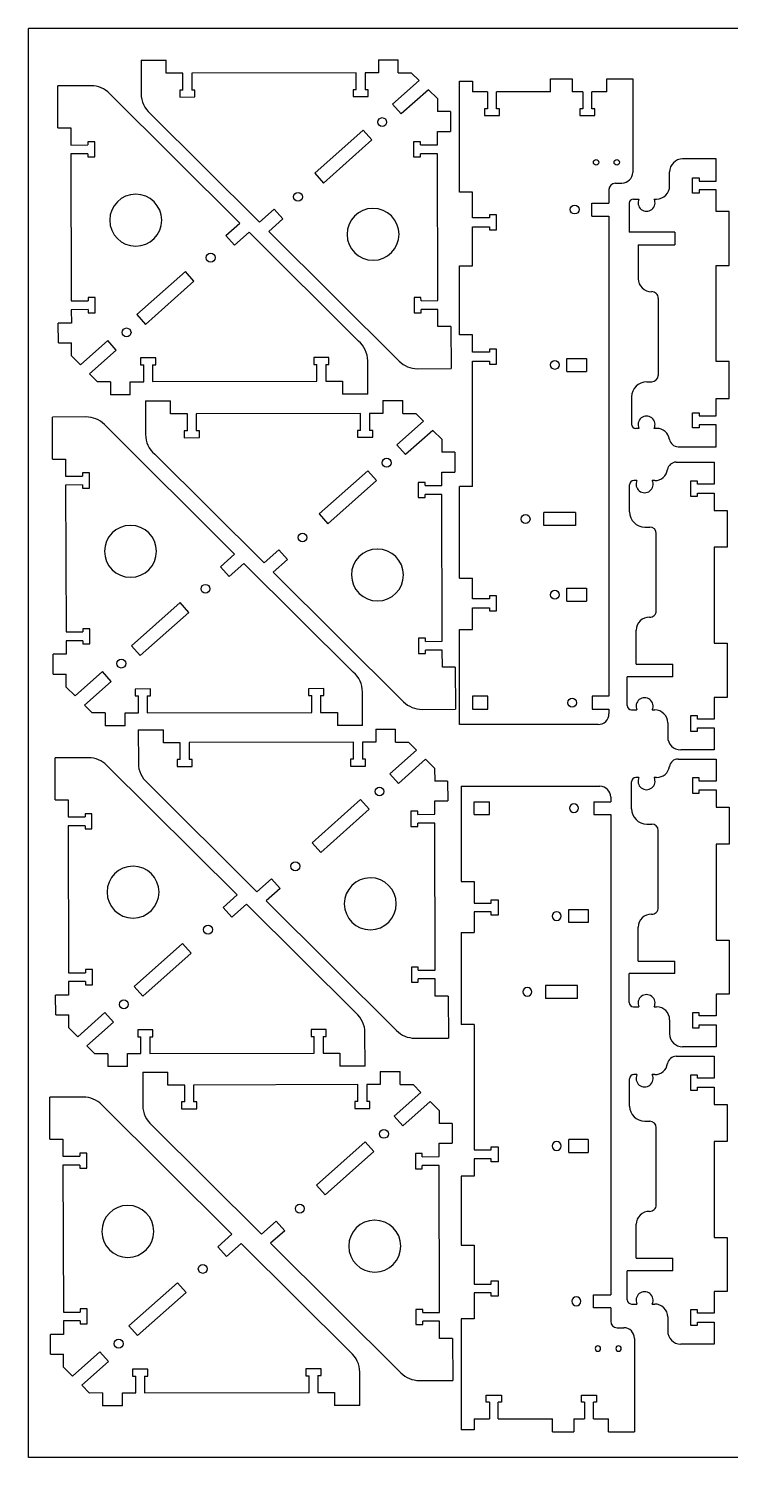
# Model space of a CAD drawing. Header units: millimetres. Extents: x -2614 to 1371, y 670 to 4202.
# Drawn here: x 152 to 476, y 670 to 1331 of the extents above; entities that cross this region are included whole.
import ezdxf

# ---------------------------------------------------------------- set-up
doc = ezdxf.new("R2010")
doc.units = ezdxf.units.MM
doc.linetypes.add('HIDDEN', pattern=[9.525, 6.35, -3.175])
doc.layers.get('0').update_dxf_attribs({"lineweight": 70})
doc.layers.add('Hidden', color=7, linetype='HIDDEN', lineweight=70)

msp = doc.modelspace()

# ---------------------------------------------------------------- linework, layer by layer
at = {"color": 7, "lineweight": -3}
for p, q in [((1371.33, 1330.8), (152.13, 1330.8)), ((152.13, 670.4), (152.13, 1330.8)), ((204.03, 1316.14), (204.06, 1300.68)), ((204.03, 1316.14), (215.65, 1316.14)), ((215.66, 1310.15), (215.65, 1316.14)), ((313.67, 1316.36), (322.82, 1316.36)), ((313.67, 1316.36), (313.68, 1310.35)), ((322.83, 1310.37), (322.82, 1316.36)), ((223.39, 1310.16), (215.66, 1310.15)), ((223.39, 1302.36), (223.39, 1310.16)), ((303.39, 1310.33), (227.49, 1310.17)), ((227.49, 1310.17), (227.49, 1302.37)), ((303.39, 1302.52), (303.39, 1310.33)), ((313.68, 1310.35), (307.49, 1310.34)), ((307.49, 1310.34), (307.49, 1302.54)), ((322.83, 1310.37), (328.83, 1310.38)), ((332.45, 1306.77), (328.83, 1310.38)), ((181.03, 1304.34), (165.57, 1304.3)), ((165.65, 1284.89), (165.57, 1304.3)), ((223.39, 1302.36), (221.94, 1302.36)), ((221.94, 1302.36), (221.94, 1299.16)), ((228.94, 1302.38), (227.49, 1302.37)), ((228.94, 1299.18), (228.94, 1302.38)), ((303.39, 1302.52), (301.94, 1302.53)), ((301.94, 1302.53), (301.94, 1299.33)), ((308.94, 1302.54), (307.49, 1302.54)), ((308.94, 1299.34), (308.94, 1302.54)), ((332.45, 1306.77), (320.12, 1295.81)), ((336.71, 1302.53), (324.11, 1291.32)), ((340.86, 1298.41), (336.71, 1302.53)), ((351.11, 1255.25), (351.11, 1306.55)), ((351.11, 1306.55), (357.1, 1306.55)), ((357.1, 1306.55), (357.1, 1301.55)), ((364.06, 1301.55), (357.1, 1301.55)), ((364.06, 1301.55), (364.06, 1293.75)), ((368.16, 1293.75), (368.16, 1301.55)), ((393.16, 1301.55), (368.16, 1301.55)), ((393.16, 1307.55), (403.03, 1307.55)), ((393.16, 1301.55), (393.16, 1307.55)), ((403.03, 1307.55), (403.03, 1301.55)), ((408.03, 1301.55), (403.03, 1301.55)), ((408.03, 1301.55), (408.03, 1293.75)), ((412.13, 1293.75), (412.13, 1301.55)), ((419.09, 1301.55), (412.13, 1301.55)), ((419.09, 1307.55), (431.08, 1307.55)), ((419.09, 1301.55), (419.09, 1307.55)), ((431.08, 1307.55), (431.08, 1264.35)), ((189.53, 1300.84), (249.69, 1240.93)), ((221.94, 1299.16), (228.94, 1299.18)), ((301.94, 1299.33), (308.94, 1299.34)), ((320.12, 1295.81), (324.11, 1291.32)), ((340.86, 1298.41), (340.87, 1292.41)), ((258.81, 1241.25), (208.29, 1291.56)), ((346.86, 1292.43), (340.87, 1292.41)), ((346.86, 1292.43), (346.9, 1283.27)), ((364.06, 1293.75), (362.61, 1293.75)), ((362.61, 1293.75), (362.61, 1290.55)), ((362.61, 1290.55), (369.61, 1290.55)), ((369.61, 1293.75), (368.16, 1293.75)), ((369.61, 1290.55), (369.61, 1293.75)), ((406.58, 1293.75), (406.58, 1290.55)), ((408.03, 1293.75), (406.58, 1293.75)), ((406.58, 1290.55), (413.58, 1290.55)), ((413.58, 1293.75), (412.13, 1293.75)), ((413.58, 1290.55), (413.58, 1293.75)), ((165.65, 1284.89), (171.63, 1284.9)), ((171.63, 1284.9), (171.65, 1276.97)), ((306.68, 1283.84), (284.26, 1263.9)), ((310.66, 1279.36), (306.68, 1283.84)), ((340.89, 1283.26), (346.9, 1283.27)), ((340.91, 1277.07), (340.89, 1283.26)), ((171.65, 1276.97), (179.44, 1277)), ((182.64, 1278.47), (179.44, 1278.46)), ((179.44, 1278.46), (179.44, 1277)), ((182.65, 1271.47), (182.64, 1278.47)), ((310.66, 1279.36), (288.25, 1259.42)), ((333.11, 1278.47), (329.91, 1278.47)), ((329.91, 1278.47), (329.92, 1271.47)), ((333.11, 1277.03), (333.11, 1278.47)), ((333.11, 1277.03), (340.91, 1277.07)), ((179.45, 1272.91), (171.66, 1272.87)), ((171.66, 1272.87), (171.84, 1204.97)), ((179.45, 1272.91), (179.45, 1271.46)), ((179.45, 1271.46), (182.65, 1271.47)), ((329.92, 1271.47), (333.12, 1271.48)), ((340.92, 1272.97), (333.12, 1272.94)), ((333.12, 1271.48), (333.12, 1272.94)), ((341.09, 1205.07), (340.92, 1272.97)), ((469.61, 1270.53), (454.11, 1270.53)), ((469.61, 1260.35), (469.61, 1270.53)), ((284.26, 1263.9), (288.25, 1259.42)), ((448.11, 1258.03), (448.11, 1264.53)), ((458.61, 1261.8), (461.81, 1261.8)), ((458.61, 1254.8), (458.61, 1261.8)), ((461.81, 1261.8), (461.81, 1260.35)), ((357.11, 1255.25), (351.11, 1255.25)), ((357.11, 1243.3), (357.11, 1255.25)), ((420.08, 1256.35), (420.08, 1250.15)), ((423.08, 1259.35), (426.08, 1259.35)), ((461.81, 1254.8), (458.61, 1254.8)), ((461.81, 1260.35), (469.61, 1260.35)), ((461.81, 1256.25), (461.81, 1254.8)), ((469.61, 1256.25), (461.81, 1256.25)), ((469.61, 1246.25), (469.61, 1256.25)), ((412.2, 1244.15), (412.2, 1250.15)), ((412.2, 1250.15), (420.08, 1250.15)), ((429.46, 1250.03), (429.46, 1236.7)), ((431.46, 1252.03), (433.92, 1252.03)), ((440.96, 1252.03), (442.11, 1252.03)), ((265.58, 1247.28), (258.81, 1241.25)), ((269.57, 1242.8), (263.06, 1237.01)), ((269.57, 1242.8), (265.58, 1247.28)), ((364.91, 1243.3), (357.11, 1243.3)), ((364.91, 1244.75), (364.91, 1243.3)), ((368.11, 1244.75), (364.91, 1244.75)), ((368.11, 1237.75), (368.11, 1244.75)), ((412.2, 1244.15), (420.08, 1244.15)), ((420.08, 1244.15), (420.08, 1022.23)), ((475.61, 1246.25), (469.61, 1246.25)), ((475.61, 1221.25), (475.61, 1246.25)), ((243.18, 1235.14), (249.69, 1240.93)), ((243.18, 1235.14), (247.17, 1230.66)), ((247.17, 1230.66), (253.95, 1236.69)), ((253.95, 1236.69), (304.46, 1186.38)), ((323.22, 1177.1), (263.06, 1237.01)), ((357.11, 1239.2), (364.91, 1239.2)), ((357.11, 1221.2), (357.11, 1239.2)), ((364.91, 1239.2), (364.91, 1237.75)), ((364.91, 1237.75), (368.11, 1237.75)), ((450.54, 1236.7), (429.46, 1236.7)), ((450.54, 1236.7), (450.54, 1230.9)), ((433.58, 1230.9), (450.54, 1230.9)), ((433.58, 1230.9), (433.58, 1215.2)), ((202.09, 1198.58), (224.5, 1218.52)), ((228.49, 1214.04), (224.5, 1218.52)), ((351.11, 1221.2), (357.11, 1221.2)), ((351.11, 1189.24), (351.11, 1221.2)), ((469.61, 1176.89), (469.61, 1221.25)), ((469.61, 1221.25), (475.61, 1221.25)), ((206.08, 1194.1), (228.49, 1214.04)), ((171.84, 1204.97), (179.64, 1205)), ((182.83, 1206.47), (179.63, 1206.46)), ((179.63, 1206.46), (179.64, 1205)), ((182.85, 1199.47), (182.83, 1206.47)), ((333.3, 1206.47), (330.1, 1206.47)), ((330.1, 1206.47), (330.12, 1199.47)), ((333.31, 1205.03), (333.3, 1206.47)), ((333.31, 1205.03), (341.09, 1205.07)), ((442.82, 1206.21), (442.82, 1170.53)), ((179.65, 1200.91), (171.85, 1200.87)), ((171.85, 1200.87), (171.86, 1194.68)), ((179.65, 1200.91), (179.65, 1199.47)), ((179.65, 1199.47), (182.85, 1199.47)), ((202.09, 1198.58), (206.08, 1194.1)), ((330.12, 1199.47), (333.32, 1199.48)), ((341.1, 1200.97), (333.31, 1200.94)), ((333.32, 1199.48), (333.31, 1200.94)), ((341.12, 1193.04), (341.1, 1200.97)), ((171.86, 1194.68), (165.85, 1194.67)), ((165.89, 1185.51), (165.85, 1194.67)), ((347.1, 1193.05), (341.12, 1193.04)), ((347.1, 1193.05), (347.19, 1173.64)), ((357.11, 1189.24), (351.11, 1189.24)), ((357.11, 1181.24), (357.11, 1189.24)), ((165.89, 1185.51), (171.88, 1185.53)), ((171.9, 1179.53), (171.88, 1185.53)), ((176.04, 1175.41), (188.64, 1186.62)), ((180.3, 1171.17), (192.63, 1182.13)), ((192.63, 1182.13), (188.64, 1186.62)), ((364.91, 1182.69), (364.91, 1181.24)), ((368.11, 1182.69), (364.91, 1182.69)), ((368.11, 1175.69), (368.11, 1182.69)), ((171.9, 1179.53), (176.04, 1175.41)), ((210.81, 1178.61), (203.81, 1178.6)), ((203.81, 1178.6), (203.82, 1175.4)), ((210.81, 1175.41), (210.81, 1178.61)), ((290.81, 1178.78), (283.81, 1178.76)), ((283.81, 1178.76), (283.82, 1175.56)), ((283.82, 1175.56), (285.27, 1175.57)), ((285.27, 1167.77), (285.27, 1175.57)), ((289.36, 1175.58), (290.81, 1175.58)), ((289.36, 1175.58), (289.36, 1167.78)), ((290.81, 1175.58), (290.81, 1178.78)), ((308.72, 1161.8), (308.69, 1177.26)), ((364.91, 1181.24), (357.11, 1181.24)), ((357.11, 1177.14), (364.91, 1177.14)), ((357.11, 1119.18), (357.11, 1177.14)), ((364.91, 1177.14), (364.91, 1175.69)), ((364.91, 1175.69), (368.11, 1175.69)), ((400.68, 1178.35), (409.68, 1178.35)), ((400.68, 1172.35), (400.68, 1178.35)), ((409.68, 1178.35), (409.68, 1172.35)), ((475.61, 1176.89), (469.61, 1176.89)), ((475.61, 1159.81), (475.61, 1176.89)), ((180.3, 1171.17), (183.93, 1167.56)), ((203.82, 1175.4), (205.27, 1175.4)), ((205.27, 1167.6), (205.27, 1175.4)), ((209.36, 1175.41), (210.81, 1175.41)), ((209.36, 1175.41), (209.36, 1167.61)), ((331.72, 1173.6), (347.19, 1173.64)), ((400.68, 1172.35), (409.68, 1172.35)), ((189.92, 1167.57), (183.93, 1167.56)), ((189.92, 1167.57), (189.94, 1161.58)), ((199.08, 1167.59), (205.27, 1167.6)), ((199.09, 1161.58), (199.08, 1167.59)), ((209.36, 1167.61), (285.27, 1167.77)), ((289.36, 1167.78), (297.1, 1167.79)), ((297.1, 1167.79), (297.11, 1161.8)), ((437.54, 1167.53), (439.82, 1167.53)), ((199.09, 1161.58), (189.94, 1161.58)), ((206.08, 1158.69), (206.11, 1143.23)), ((206.08, 1158.69), (217.7, 1158.69)), ((217.71, 1152.7), (217.7, 1158.69)), ((308.72, 1161.8), (297.11, 1161.8)), ((315.72, 1158.91), (324.87, 1158.91)), ((315.72, 1158.91), (315.73, 1152.9)), ((324.88, 1152.92), (324.87, 1158.91)), ((430.54, 1160.53), (430.54, 1148.03)), ((469.61, 1151.81), (469.61, 1159.81)), ((469.61, 1159.81), (475.61, 1159.81)), ((178.61, 1151.29), (163.15, 1151.25)), ((163.23, 1131.84), (163.15, 1151.25)), ((225.44, 1152.71), (217.71, 1152.7)), ((225.44, 1144.91), (225.44, 1152.71)), ((305.44, 1152.88), (229.54, 1152.72)), ((229.54, 1152.72), (229.54, 1144.92)), ((305.44, 1145.07), (305.44, 1152.88)), ((315.73, 1152.9), (309.54, 1152.89)), ((309.54, 1152.89), (309.54, 1145.09)), ((334.5, 1149.32), (322.17, 1138.36)), ((324.88, 1152.92), (330.88, 1152.93)), ((334.5, 1149.32), (330.88, 1152.93)), ((458.61, 1146.26), (458.61, 1153.26)), ((458.61, 1153.26), (461.81, 1153.26)), ((461.81, 1153.26), (461.81, 1151.81)), ((461.81, 1151.81), (469.61, 1151.81)), ((187.11, 1147.79), (247.27, 1087.88)), ((225.44, 1144.91), (223.99, 1144.91)), ((223.99, 1144.91), (223.99, 1141.71)), ((230.99, 1144.93), (229.54, 1144.92)), ((230.99, 1141.73), (230.99, 1144.93)), ((305.44, 1145.07), (303.99, 1145.08)), ((303.99, 1145.08), (303.99, 1141.88)), ((310.99, 1145.09), (309.54, 1145.09)), ((310.99, 1141.89), (310.99, 1145.09)), ((338.76, 1145.08), (326.16, 1133.87)), ((342.91, 1140.96), (338.76, 1145.08)), ((433.92, 1146.03), (432.54, 1146.03)), ((442.11, 1146.03), (440.96, 1146.03)), ((461.81, 1146.26), (458.61, 1146.26)), ((469.61, 1147.71), (461.81, 1147.71)), ((461.81, 1147.71), (461.81, 1146.26)), ((469.61, 1137.53), (469.61, 1147.71)), ((223.99, 1141.71), (230.99, 1141.73)), ((303.99, 1141.88), (310.99, 1141.89)), ((322.17, 1138.36), (326.16, 1133.87)), ((342.91, 1140.96), (342.92, 1134.96)), ((452, 1137.53), (469.61, 1137.53)), ((163.23, 1131.84), (169.21, 1131.85)), ((169.21, 1131.85), (169.23, 1123.92)), ((260.86, 1083.8), (210.34, 1134.11)), ((348.91, 1134.98), (342.92, 1134.96)), ((348.91, 1134.98), (348.95, 1125.82)), ((451.1, 1130.4), (468.71, 1130.4)), ((468.71, 1130.4), (468.71, 1120.22)), ((169.23, 1123.92), (177.02, 1123.95)), ((180.22, 1125.42), (177.02, 1125.41)), ((177.02, 1125.41), (177.02, 1123.95)), ((180.23, 1118.42), (180.22, 1125.42)), ((308.73, 1126.39), (286.31, 1106.45)), ((312.71, 1121.91), (308.73, 1126.39)), ((342.94, 1125.81), (348.95, 1125.82)), ((342.96, 1119.62), (342.94, 1125.81)), ((177.03, 1119.86), (169.24, 1119.82)), ((169.24, 1119.82), (169.42, 1051.92)), ((177.03, 1119.86), (177.03, 1118.41)), ((177.03, 1118.41), (180.23, 1118.42)), ((312.71, 1121.91), (290.3, 1101.97)), ((335.16, 1121.02), (331.96, 1121.02)), ((331.96, 1121.02), (331.97, 1114.02)), ((335.16, 1119.58), (335.16, 1121.02)), ((335.16, 1119.58), (342.96, 1119.62)), ((357.11, 1119.18), (351.11, 1119.18)), ((351.11, 1076.76), (351.11, 1119.18)), ((429.64, 1107.4), (429.64, 1119.9)), ((433.02, 1121.9), (431.64, 1121.9)), ((441.21, 1121.9), (440.06, 1121.9)), ((457.71, 1121.67), (457.71, 1114.67)), ((460.91, 1121.67), (457.71, 1121.67)), ((460.91, 1120.22), (460.91, 1121.67)), ((468.71, 1120.22), (460.91, 1120.22)), ((460.91, 1116.12), (468.71, 1116.12)), ((460.91, 1114.67), (460.91, 1116.12)), ((468.71, 1116.12), (468.71, 1108.12)), ((331.97, 1114.02), (335.17, 1114.03)), ((342.97, 1115.52), (335.17, 1115.49)), ((335.17, 1114.03), (335.17, 1115.49)), ((343.14, 1047.62), (342.97, 1115.52)), ((457.71, 1114.67), (460.91, 1114.67)), ((286.31, 1106.45), (290.3, 1101.97)), ((404.68, 1107.13), (390.02, 1107.13)), ((390.02, 1101.13), (390.02, 1107.13)), ((404.68, 1107.13), (404.68, 1101.13)), ((468.71, 1108.12), (474.71, 1108.12)), ((474.71, 1108.12), (474.71, 1091.04)), ((404.68, 1101.13), (390.02, 1101.13)), ((436.64, 1100.4), (438.92, 1100.4)), ((441.92, 1061.72), (441.92, 1097.4)), ((267.63, 1089.83), (260.86, 1083.8)), ((271.62, 1085.35), (267.63, 1089.83)), ((468.71, 1091.04), (468.71, 1046.68)), ((474.71, 1091.04), (468.71, 1091.04)), ((240.76, 1082.09), (247.27, 1087.88)), ((244.75, 1077.61), (251.53, 1083.64)), ((251.53, 1083.64), (302.04, 1033.33)), ((271.62, 1085.35), (265.11, 1079.56)), ((240.76, 1082.09), (244.75, 1077.61)), ((325.27, 1019.65), (265.11, 1079.56)), ((351.11, 1076.76), (357.11, 1076.76)), ((357.11, 1067.18), (357.11, 1076.76)), ((400.68, 1066.12), (400.68, 1072.12)), ((400.68, 1072.12), (409.68, 1072.12)), ((409.68, 1072.12), (409.68, 1066.12)), ((199.67, 1045.53), (222.08, 1065.47)), ((226.07, 1060.99), (222.08, 1065.47)), ((364.91, 1067.18), (357.11, 1067.18)), ((368.11, 1068.63), (364.91, 1068.63)), ((364.91, 1068.63), (364.91, 1067.18)), ((368.11, 1061.63), (368.11, 1068.63)), ((400.68, 1066.12), (409.68, 1066.12)), ((203.66, 1041.05), (226.07, 1060.99)), ((357.11, 1053.13), (357.11, 1063.08)), ((357.11, 1063.08), (364.91, 1063.08)), ((364.91, 1063.08), (364.91, 1061.63)), ((364.91, 1061.63), (368.11, 1061.63)), ((169.42, 1051.92), (177.22, 1051.95)), ((180.41, 1053.42), (177.21, 1053.41)), ((177.21, 1053.41), (177.22, 1051.95)), ((180.43, 1046.42), (180.41, 1053.42)), ((351.11, 1009.13), (351.11, 1053.13)), ((351.11, 1053.13), (357.11, 1053.13)), ((432.68, 1037.03), (432.68, 1052.73)), ((177.23, 1047.86), (169.43, 1047.82)), ((169.43, 1047.82), (169.44, 1041.63)), ((177.23, 1047.86), (177.23, 1046.42)), ((177.23, 1046.42), (180.43, 1046.42)), ((199.67, 1045.53), (203.66, 1041.05)), ((335.35, 1049.02), (332.15, 1049.02)), ((332.15, 1049.02), (332.17, 1042.02)), ((335.36, 1047.58), (335.35, 1049.02)), ((335.36, 1047.58), (343.14, 1047.62)), ((343.15, 1043.52), (335.36, 1043.49)), ((335.37, 1042.03), (335.36, 1043.49)), ((343.17, 1035.59), (343.15, 1043.52)), ((468.71, 1046.68), (474.71, 1046.68)), ((474.71, 1046.68), (474.71, 1021.68)), ((169.44, 1041.63), (163.43, 1041.62)), ((163.47, 1032.46), (163.43, 1041.62)), ((332.17, 1042.02), (335.37, 1042.03)), ((432.68, 1037.03), (449.64, 1037.03)), ((449.64, 1031.23), (449.64, 1037.03)), ((163.47, 1032.46), (169.46, 1032.48)), ((169.48, 1026.48), (169.46, 1032.48)), ((173.62, 1022.36), (186.22, 1033.57)), ((190.21, 1029.08), (186.22, 1033.57)), ((349.15, 1035.6), (343.17, 1035.59)), ((349.15, 1035.6), (349.24, 1016.19)), ((449.64, 1031.23), (428.56, 1031.23)), ((428.56, 1017.9), (428.56, 1031.23)), ((169.48, 1026.48), (173.62, 1022.36)), ((177.88, 1018.12), (190.21, 1029.08)), ((208.39, 1025.56), (201.39, 1025.55)), ((201.39, 1025.55), (201.4, 1022.35)), ((208.39, 1022.36), (208.39, 1025.56)), ((288.39, 1025.73), (281.39, 1025.71)), ((281.39, 1025.71), (281.4, 1022.51)), ((288.39, 1022.53), (288.39, 1025.73)), ((306.3, 1008.75), (306.27, 1024.21)), ((177.88, 1018.12), (181.51, 1014.51)), ((201.4, 1022.35), (202.85, 1022.35)), ((202.85, 1014.55), (202.85, 1022.35)), ((206.94, 1022.36), (208.39, 1022.36)), ((206.94, 1022.36), (206.94, 1014.56)), ((281.4, 1022.51), (282.85, 1022.52)), ((282.85, 1014.72), (282.85, 1022.52)), ((286.94, 1022.53), (288.39, 1022.53)), ((286.94, 1022.53), (286.94, 1014.73)), ((357.11, 1022.23), (357.11, 1016.23)), ((364.11, 1022.23), (357.11, 1022.23)), ((364.11, 1016.23), (364.11, 1022.23)), ((412.3, 1022.23), (412.3, 1016.23)), ((420.08, 1022.23), (412.3, 1022.23)), ((468.71, 1021.68), (468.71, 1011.68)), ((474.71, 1021.68), (468.71, 1021.68)), ((187.5, 1014.52), (181.51, 1014.51)), ((187.5, 1014.52), (187.52, 1008.53)), ((196.66, 1014.54), (202.85, 1014.55)), ((196.67, 1008.53), (196.66, 1014.54)), ((206.94, 1014.56), (282.85, 1014.72)), ((286.94, 1014.73), (294.68, 1014.74)), ((294.68, 1014.74), (294.69, 1008.75)), ((333.77, 1016.15), (349.24, 1016.19)), ((357.11, 1016.23), (364.11, 1016.23)), ((412.3, 1016.23), (420.08, 1016.23)), ((420.08, 1016.23), (420.08, 1014.13)), ((430.56, 1015.9), (433.02, 1015.9)), ((440.06, 1015.9), (441.21, 1015.9)), ((457.71, 1013.13), (457.71, 1006.13)), ((460.91, 1013.13), (457.71, 1013.13)), ((460.91, 1011.68), (460.91, 1013.13)), ((468.71, 1011.68), (460.91, 1011.68)), ((196.67, 1008.53), (187.52, 1008.53)), ((202.78, 1006.73), (202.81, 991.27)), ((202.78, 1006.73), (214.4, 1006.73)), ((214.41, 1000.74), (214.4, 1006.73)), ((306.3, 1008.75), (294.69, 1008.75)), ((312.42, 1006.95), (321.57, 1006.95)), ((312.42, 1006.95), (312.43, 1000.94)), ((321.58, 1000.96), (321.57, 1006.95)), ((415.08, 1009.13), (351.11, 1009.13)), ((447.21, 1009.9), (447.21, 1003.4)), ((457.71, 1006.13), (460.91, 1006.13)), ((460.91, 1007.58), (468.71, 1007.58)), ((460.91, 1006.13), (460.91, 1007.58)), ((468.71, 1007.58), (468.71, 997.4)), ((222.14, 1000.75), (214.41, 1000.74)), ((222.14, 992.95), (222.14, 1000.75)), ((302.14, 1000.92), (226.24, 1000.76)), ((226.24, 1000.76), (226.24, 992.96)), ((302.14, 993.11), (302.14, 1000.92)), ((312.43, 1000.94), (306.24, 1000.93)), ((306.24, 1000.93), (306.24, 993.13)), ((331.2, 997.36), (318.87, 986.4)), ((321.58, 1000.96), (327.58, 1000.97)), ((331.2, 997.36), (327.58, 1000.97)), ((468.71, 997.4), (453.21, 997.4)), ((179.78, 993.77), (164.32, 993.73)), ((164.4, 974.32), (164.32, 993.73)), ((222.14, 992.95), (220.69, 992.95)), ((220.69, 992.95), (220.69, 989.75)), ((227.69, 992.97), (226.24, 992.96)), ((227.69, 989.77), (227.69, 992.97)), ((302.14, 993.11), (300.69, 993.12)), ((300.69, 993.12), (300.69, 989.92)), ((307.69, 993.13), (306.24, 993.13)), ((307.69, 989.93), (307.69, 993.13)), ((335.46, 993.12), (322.86, 981.91)), ((339.61, 989), (335.46, 993.12)), ((452, 993.16), (469.61, 993.16)), ((469.61, 993.16), (469.61, 982.98)), ((188.28, 990.27), (248.44, 930.36)), ((220.69, 989.75), (227.69, 989.77)), ((300.69, 989.92), (307.69, 989.93)), ((318.87, 986.4), (322.86, 981.91)), ((339.61, 989), (339.62, 983)), ((433.92, 984.66), (432.54, 984.66)), ((442.11, 984.66), (440.96, 984.66)), ((458.61, 984.43), (458.61, 977.43)), ((461.81, 984.43), (458.61, 984.43)), ((461.81, 982.98), (461.81, 984.43)), ((257.56, 931.84), (207.04, 982.15)), ((345.61, 983.02), (339.62, 983)), ((345.61, 983.02), (345.65, 973.86)), ((351.92, 980.58), (415.89, 980.58)), ((351.92, 980.58), (351.92, 936.58)), ((430.54, 970.16), (430.54, 982.66)), ((458.61, 977.43), (461.81, 977.43)), ((469.61, 982.98), (461.81, 982.98)), ((461.81, 978.88), (469.61, 978.88)), ((461.81, 977.43), (461.81, 978.88)), ((469.61, 978.88), (469.61, 970.88)), ((164.4, 974.32), (170.38, 974.33)), ((170.38, 974.33), (170.4, 966.4)), ((305.43, 974.43), (283.01, 954.49)), ((309.41, 969.95), (305.43, 974.43)), ((339.64, 973.85), (345.65, 973.86)), ((339.66, 967.66), (339.64, 973.85)), ((357.92, 967.48), (357.92, 973.48)), ((357.92, 973.48), (364.92, 973.48)), ((364.92, 967.48), (364.92, 973.48)), ((413.11, 973.48), (413.11, 967.48)), ((413.11, 973.48), (420.89, 973.48)), ((420.89, 975.58), (420.89, 973.48)), ((469.61, 970.88), (475.61, 970.88)), ((475.61, 970.88), (475.61, 953.8)), ((170.4, 966.4), (178.19, 966.43)), ((181.39, 967.9), (178.19, 967.89)), ((178.19, 967.89), (178.19, 966.43)), ((181.4, 960.9), (181.39, 967.9)), ((309.41, 969.95), (287, 950.01)), ((331.86, 969.06), (328.66, 969.06)), ((328.66, 969.06), (328.67, 962.06)), ((331.86, 967.62), (331.86, 969.06)), ((331.86, 967.62), (339.66, 967.66)), ((357.92, 967.48), (364.92, 967.48)), ((413.11, 967.48), (420.89, 967.48)), ((420.89, 967.48), (420.89, 745.56)), ((178.2, 962.34), (170.41, 962.3)), ((170.41, 962.3), (170.59, 894.4)), ((178.2, 962.34), (178.2, 960.89)), ((178.2, 960.89), (181.4, 960.9)), ((328.67, 962.06), (331.87, 962.07)), ((339.67, 963.56), (331.87, 963.53)), ((331.87, 962.07), (331.87, 963.53)), ((339.84, 895.66), (339.67, 963.56)), ((437.54, 963.16), (439.82, 963.16)), ((442.82, 924.48), (442.82, 960.16)), ((283.01, 954.49), (287, 950.01)), ((469.61, 953.8), (469.61, 909.44)), ((475.61, 953.8), (469.61, 953.8)), ((264.33, 937.87), (257.56, 931.84)), ((268.32, 933.39), (264.33, 937.87)), ((268.32, 933.39), (261.81, 927.6)), ((351.92, 936.58), (357.92, 936.58)), ((357.92, 936.58), (357.92, 926.63)), ((241.93, 924.57), (248.44, 930.36)), ((241.93, 924.57), (245.92, 920.09)), ((245.92, 920.09), (252.7, 926.12)), ((252.7, 926.12), (303.21, 875.81)), ((321.97, 867.69), (261.81, 927.6)), ((357.92, 926.63), (365.72, 926.63)), ((365.72, 926.63), (365.72, 928.08)), ((365.72, 928.08), (368.92, 928.08)), ((368.92, 928.08), (368.92, 921.08)), ((365.72, 922.53), (357.92, 922.53)), ((357.92, 922.53), (357.92, 912.95)), ((365.72, 921.08), (365.72, 922.53)), ((368.92, 921.08), (365.72, 921.08)), ((401.49, 923.59), (410.49, 923.59)), ((401.49, 917.59), (401.49, 923.59)), ((410.49, 923.59), (410.49, 917.59)), ((351.92, 912.95), (357.92, 912.95)), ((351.92, 912.95), (351.92, 870.53)), ((410.49, 917.59), (401.49, 917.59)), ((433.58, 899.79), (433.58, 915.49)), ((200.84, 888.01), (223.25, 907.95)), ((227.24, 903.47), (223.25, 907.95)), ((469.61, 909.44), (475.61, 909.44)), ((475.61, 909.44), (475.61, 884.44)), ((204.83, 883.53), (227.24, 903.47)), ((433.58, 899.79), (450.54, 899.79)), ((450.54, 893.99), (450.54, 899.79)), ((170.59, 894.4), (178.39, 894.43)), ((181.58, 895.9), (178.38, 895.89)), ((178.38, 895.89), (178.39, 894.43)), ((181.6, 888.9), (181.58, 895.9)), ((332.05, 897.06), (328.85, 897.06)), ((328.85, 897.06), (328.87, 890.06)), ((332.06, 895.62), (332.05, 897.06)), ((332.06, 895.62), (339.84, 895.66)), ((339.85, 891.56), (332.06, 891.53)), ((339.87, 883.63), (339.85, 891.56)), ((450.54, 893.99), (429.46, 893.99)), ((429.46, 880.66), (429.46, 893.99)), ((178.4, 890.34), (170.6, 890.3)), ((170.6, 890.3), (170.61, 884.11)), ((178.4, 890.34), (178.4, 888.9)), ((178.4, 888.9), (181.6, 888.9)), ((200.84, 888.01), (204.83, 883.53)), ((328.87, 890.06), (332.07, 890.07)), ((332.07, 890.07), (332.06, 891.53)), ((390.83, 888.58), (390.83, 882.58)), ((405.49, 888.58), (390.83, 888.58)), ((405.49, 882.58), (405.49, 888.58)), ((170.61, 884.11), (164.6, 884.1)), ((164.64, 874.94), (164.6, 884.1)), ((345.85, 883.64), (339.87, 883.63)), ((345.85, 883.64), (345.94, 864.23)), ((405.49, 882.58), (390.83, 882.58)), ((431.46, 878.66), (433.92, 878.66)), ((440.96, 878.66), (442.11, 878.66)), ((469.61, 884.44), (469.61, 874.44)), ((475.61, 884.44), (469.61, 884.44)), ((164.64, 874.94), (170.63, 874.96)), ((170.65, 868.96), (170.63, 874.96)), ((174.79, 864.84), (187.39, 876.05)), ((191.38, 871.56), (187.39, 876.05)), ((448.11, 872.66), (448.11, 866.16)), ((458.61, 875.89), (458.61, 868.89)), ((461.81, 875.89), (458.61, 875.89)), ((461.81, 874.44), (461.81, 875.89)), ((469.61, 874.44), (461.81, 874.44)), ((170.65, 868.96), (174.79, 864.84)), ((179.05, 860.6), (191.38, 871.56)), ((209.56, 868.04), (202.56, 868.03)), ((202.56, 868.03), (202.57, 864.83)), ((209.56, 864.84), (209.56, 868.04)), ((289.56, 868.21), (282.56, 868.19)), ((282.56, 868.19), (282.57, 864.99)), ((289.56, 865.01), (289.56, 868.21)), ((307.47, 851.23), (307.44, 866.69)), ((357.92, 870.53), (351.92, 870.53)), ((357.92, 870.53), (357.92, 812.57)), ((458.61, 868.89), (461.81, 868.89)), ((461.81, 870.34), (469.61, 870.34)), ((461.81, 868.89), (461.81, 870.34)), ((469.61, 870.34), (469.61, 860.16)), ((179.05, 860.6), (182.68, 856.99)), ((202.57, 864.83), (204.02, 864.83)), ((204.02, 857.03), (204.02, 864.83)), ((208.11, 864.84), (209.56, 864.84)), ((208.11, 864.84), (208.11, 857.04)), ((282.57, 864.99), (284.02, 865)), ((284.02, 857.2), (284.02, 865)), ((288.11, 865.01), (289.56, 865.01)), ((288.11, 865.01), (288.11, 857.21)), ((330.47, 864.19), (345.94, 864.23)), ((469.61, 860.16), (454.11, 860.16)), ((188.67, 857), (182.68, 856.99)), ((188.67, 857), (188.69, 851.01)), ((197.83, 857.02), (204.02, 857.03)), ((197.84, 851.01), (197.83, 857.02)), ((208.11, 857.04), (284.02, 857.2)), ((288.11, 857.21), (295.85, 857.22)), ((295.85, 857.22), (295.86, 851.23)), ((451.1, 855.81), (468.71, 855.81)), ((468.71, 855.81), (468.71, 845.63)), ((197.84, 851.01), (188.69, 851.01)), ((204.83, 848.5), (204.86, 833.04)), ((204.83, 848.5), (216.45, 848.5)), ((216.46, 842.51), (216.45, 848.5)), ((307.47, 851.23), (295.86, 851.23)), ((314.47, 848.72), (323.62, 848.72)), ((314.47, 848.72), (314.48, 842.71)), ((323.63, 842.73), (323.62, 848.72)), ((433.02, 847.31), (431.64, 847.31)), ((441.21, 847.31), (440.06, 847.31)), ((457.71, 847.08), (457.71, 840.08)), ((460.91, 847.08), (457.71, 847.08)), ((460.91, 845.63), (460.91, 847.08)), ((468.71, 845.63), (460.91, 845.63)), ((224.19, 842.52), (216.46, 842.51)), ((224.19, 834.72), (224.19, 842.52)), ((304.19, 842.69), (228.29, 842.53)), ((228.29, 842.53), (228.29, 834.73)), ((304.19, 834.88), (304.19, 842.69)), ((314.48, 842.71), (308.29, 842.7)), ((308.29, 842.7), (308.29, 834.9)), ((333.25, 839.13), (320.92, 828.17)), ((323.63, 842.73), (329.63, 842.74)), ((333.25, 839.13), (329.63, 842.74)), ((429.64, 832.81), (429.64, 845.31)), ((457.71, 840.08), (460.91, 840.08)), ((460.91, 841.53), (468.71, 841.53)), ((460.91, 840.08), (460.91, 841.53)), ((468.71, 841.53), (468.71, 833.53)), ((177.36, 836.95), (161.9, 836.91)), ((161.98, 817.5), (161.9, 836.91)), ((185.86, 833.45), (246.02, 773.54)), ((224.19, 834.72), (222.74, 834.72)), ((222.74, 834.72), (222.74, 831.52)), ((229.74, 834.74), (228.29, 834.73)), ((229.74, 831.54), (229.74, 834.74)), ((304.19, 834.88), (302.74, 834.89)), ((302.74, 834.89), (302.74, 831.69)), ((309.74, 834.9), (308.29, 834.9)), ((309.74, 831.7), (309.74, 834.9)), ((337.51, 834.89), (324.91, 823.68)), ((341.66, 830.77), (337.51, 834.89)), ((468.71, 833.53), (474.71, 833.53)), ((474.71, 833.53), (474.71, 816.45)), ((222.74, 831.52), (229.74, 831.54)), ((302.74, 831.69), (309.74, 831.7)), ((320.92, 828.17), (324.91, 823.68)), ((341.66, 830.77), (341.67, 824.77)), ((436.64, 825.81), (438.92, 825.81)), ((259.61, 773.61), (209.09, 823.92)), ((347.66, 824.79), (341.67, 824.77)), ((347.66, 824.79), (347.7, 815.63)), ((441.92, 787.13), (441.92, 822.81)), ((161.98, 817.5), (167.96, 817.51)), ((167.96, 817.51), (167.98, 809.58)), ((307.48, 816.2), (285.06, 796.26)), ((311.46, 811.72), (307.48, 816.2)), ((341.69, 815.62), (347.7, 815.63)), ((341.71, 809.43), (341.69, 815.62)), ((357.92, 812.57), (365.72, 812.57)), ((365.72, 812.57), (365.72, 814.02)), ((365.72, 814.02), (368.92, 814.02)), ((368.92, 814.02), (368.92, 807.02)), ((410.49, 817.36), (401.49, 817.36)), ((401.49, 811.36), (401.49, 817.36)), ((410.49, 817.36), (410.49, 811.36)), ((468.71, 816.45), (468.71, 772.09)), ((474.71, 816.45), (468.71, 816.45)), ((167.98, 809.58), (175.77, 809.61)), ((178.97, 811.08), (175.77, 811.07)), ((175.77, 811.07), (175.77, 809.61)), ((178.98, 804.08), (178.97, 811.08)), ((311.46, 811.72), (289.05, 791.78)), ((333.91, 810.83), (330.71, 810.83)), ((330.71, 810.83), (330.72, 803.83)), ((333.91, 809.39), (333.91, 810.83)), ((333.91, 809.39), (341.71, 809.43)), ((365.72, 808.47), (357.92, 808.47)), ((357.92, 808.47), (357.92, 800.47)), ((365.72, 807.02), (365.72, 808.47)), ((368.92, 807.02), (365.72, 807.02)), ((401.49, 811.36), (410.49, 811.36)), ((175.78, 805.52), (167.99, 805.48)), ((167.99, 805.48), (168.17, 737.58)), ((175.78, 805.52), (175.78, 804.07)), ((175.78, 804.07), (178.98, 804.08)), ((330.72, 803.83), (333.92, 803.84)), ((341.72, 805.33), (333.92, 805.3)), ((333.92, 803.84), (333.92, 805.3)), ((341.89, 737.43), (341.72, 805.33)), ((357.92, 800.47), (351.92, 800.47)), ((351.92, 800.47), (351.92, 768.51)), ((285.06, 796.26), (289.05, 791.78)), ((266.38, 779.64), (259.61, 773.61)), ((270.37, 775.16), (266.38, 779.64)), ((239.51, 767.75), (246.02, 773.54)), ((270.37, 775.16), (263.86, 769.37)), ((432.68, 762.44), (432.68, 778.14)), ((239.51, 767.75), (243.5, 763.27)), ((243.5, 763.27), (250.28, 769.3)), ((250.28, 769.3), (300.79, 718.99)), ((324.02, 709.46), (263.86, 769.37)), ((351.92, 768.51), (357.92, 768.51)), ((357.92, 768.51), (357.92, 750.51)), ((468.71, 772.09), (474.71, 772.09)), ((474.71, 772.09), (474.71, 747.09)), ((432.68, 762.44), (449.64, 762.44)), ((449.64, 756.64), (449.64, 762.44)), ((449.64, 756.64), (428.56, 756.64)), ((428.56, 743.31), (428.56, 756.64)), ((198.42, 731.19), (220.83, 751.13)), ((202.41, 726.71), (224.82, 746.65)), ((224.82, 746.65), (220.83, 751.13)), ((357.92, 750.51), (365.72, 750.51)), ((365.72, 746.41), (357.92, 746.41)), ((357.92, 746.41), (357.92, 734.46)), ((365.72, 750.51), (365.72, 751.96)), ((365.72, 751.96), (368.92, 751.96)), ((365.72, 744.96), (365.72, 746.41)), ((368.92, 751.96), (368.92, 744.96)), ((468.71, 747.09), (468.71, 737.09)), ((474.71, 747.09), (468.71, 747.09)), ((368.92, 744.96), (365.72, 744.96)), ((413.01, 739.56), (413.01, 745.56)), ((413.01, 745.56), (420.89, 745.56)), ((430.56, 741.31), (433.02, 741.31)), ((440.06, 741.31), (441.21, 741.31)), ((168.17, 737.58), (175.97, 737.61)), ((175.98, 733.52), (168.18, 733.48)), ((168.18, 733.48), (168.19, 727.29)), ((179.16, 739.08), (175.96, 739.07)), ((175.96, 739.07), (175.97, 737.61)), ((175.98, 733.52), (175.98, 732.08)), ((179.18, 732.08), (179.16, 739.08)), ((334.1, 738.83), (330.9, 738.83)), ((330.9, 738.83), (330.92, 731.83)), ((334.11, 737.39), (334.1, 738.83)), ((334.11, 737.39), (341.89, 737.43)), ((341.9, 733.33), (334.11, 733.3)), ((334.12, 731.84), (334.11, 733.3)), ((341.92, 725.4), (341.9, 733.33)), ((357.92, 734.46), (351.92, 734.46)), ((351.92, 734.46), (351.92, 683.16)), ((420.89, 739.56), (413.01, 739.56)), ((420.89, 739.56), (420.89, 733.36)), ((447.21, 735.31), (447.21, 728.81)), ((457.71, 738.54), (457.71, 731.54)), ((460.91, 738.54), (457.71, 738.54)), ((460.91, 737.09), (460.91, 738.54)), ((468.71, 737.09), (460.91, 737.09)), ((168.19, 727.29), (162.18, 727.28)), ((162.22, 718.12), (162.18, 727.28)), ((175.98, 732.08), (179.18, 732.08)), ((198.42, 731.19), (202.41, 726.71)), ((330.92, 731.83), (334.12, 731.84)), ((423.89, 730.36), (426.89, 730.36)), ((457.71, 731.54), (460.91, 731.54)), ((460.91, 732.99), (468.71, 732.99)), ((460.91, 731.54), (460.91, 732.99)), ((468.71, 732.99), (468.71, 722.81)), ((347.9, 725.41), (341.92, 725.4)), ((347.9, 725.41), (347.99, 706)), ((431.89, 725.36), (431.89, 682.16)), ((468.71, 722.81), (453.21, 722.81)), ((162.22, 718.12), (168.21, 718.14)), ((168.23, 712.14), (168.21, 718.14)), ((172.37, 708.02), (184.97, 719.23)), ((176.63, 703.78), (188.96, 714.74)), ((188.96, 714.74), (184.97, 719.23)), ((168.23, 712.14), (172.37, 708.02)), ((207.14, 711.22), (200.14, 711.21)), ((200.14, 711.21), (200.15, 708.01)), ((200.15, 708.01), (201.6, 708.01)), ((201.6, 700.21), (201.6, 708.01)), ((205.69, 708.02), (207.14, 708.02)), ((205.69, 708.02), (205.69, 700.22)), ((207.14, 708.02), (207.14, 711.22)), ((287.14, 711.39), (280.14, 711.37)), ((280.14, 711.37), (280.15, 708.17)), ((280.15, 708.17), (281.6, 708.18)), ((281.6, 700.38), (281.6, 708.18)), ((285.69, 708.19), (287.14, 708.19)), ((285.69, 708.19), (285.69, 700.39)), ((287.14, 708.19), (287.14, 711.39)), ((305.05, 694.41), (305.02, 709.87)), ((176.63, 703.78), (180.26, 700.17)), ((186.25, 700.18), (180.26, 700.17)), ((186.25, 700.18), (186.27, 694.19)), ((195.41, 700.2), (201.6, 700.21)), ((195.42, 694.19), (195.41, 700.2)), ((205.69, 700.22), (281.6, 700.38)), ((285.69, 700.39), (293.43, 700.4)), ((293.43, 700.4), (293.44, 694.41)), ((332.52, 705.96), (347.99, 706)), ((195.42, 694.19), (186.27, 694.19)), ((305.05, 694.41), (293.44, 694.41)), ((363.42, 695.96), (363.42, 699.16)), ((363.42, 699.16), (370.42, 699.16)), ((364.87, 695.96), (363.42, 695.96)), ((364.87, 695.96), (364.87, 688.16)), ((370.42, 695.96), (368.97, 695.96)), ((368.97, 688.16), (368.97, 695.96)), ((370.42, 699.16), (370.42, 695.96)), ((407.39, 695.96), (407.39, 699.16)), ((407.39, 699.16), (414.39, 699.16)), ((408.84, 695.96), (407.39, 695.96)), ((408.84, 695.96), (408.84, 688.16)), ((414.39, 695.96), (412.94, 695.96)), ((412.94, 688.16), (412.94, 695.96)), ((414.39, 699.16), (414.39, 695.96)), ((357.91, 688.16), (357.91, 683.16)), ((357.91, 688.16), (364.87, 688.16)), ((368.97, 688.16), (393.97, 688.16)), ((393.97, 682.16), (393.97, 688.16)), ((403.84, 688.16), (403.84, 682.16)), ((403.84, 688.16), (408.84, 688.16)), ((412.94, 688.16), (419.9, 688.16)), ((419.9, 682.16), (419.9, 688.16)), ((357.91, 683.16), (351.92, 683.16)), ((393.97, 682.16), (403.84, 682.16)), ((419.9, 682.16), (431.89, 682.16)), ((1371.33, 670.4), (152.13, 670.4))]:
    msp.add_line(p, q, dxfattribs=at)
for centre, radius in [((315.39, 1287.58), 2.05), ((414.18, 1268.99), 1.25), ((423.71, 1268.99), 1.25), ((276.54, 1253.02), 2.05), ((404.24, 1247.15), 2.05), ((236.21, 1224.92), 2.05), ((197.36, 1190.36), 2.05), ((395.11, 1175.35), 2.05), ((317.44, 1130.13), 2.05), ((381.59, 1104.13), 2.05), ((278.59, 1095.57), 2.05), ((233.79, 1071.87), 2.05), ((395.11, 1069.12), 2.05), ((194.94, 1037.31), 2.05), ((403.11, 1019.23), 2.05), ((314.14, 978.17), 2.05), ((275.29, 943.61), 2.05), ((234.96, 914.35), 2.05), ((196.11, 879.79), 2.05), ((316.19, 819.94), 2.05), ((277.34, 785.38), 2.05), ((232.54, 757.53), 2.05), ((193.69, 722.97), 2.05)]:
    msp.add_circle(centre, radius, dxfattribs=at)
at = {"color": 7, "lineweight": -3, "extrusion": (-4.27525e-15, -6.12303e-17, -1)}
for centre in [(-201.6, 1242.24), (-199.18, 1089.19), (-200.35, 931.67), (-197.93, 774.85)]:
    msp.add_circle(centre, 12, dxfattribs=at)
at = {"color": 7, "lineweight": -3, "extrusion": (-4.9792e-17, -1.14383e-17, -1)}
for centre in [(-403.92, 970.48), (-395.92, 920.59), (-382.4, 885.58), (-395.92, 814.36), (-405.05, 742.56)]:
    msp.add_circle(centre, 2.05, dxfattribs=at)
at = {"color": 7, "lineweight": -3, "extrusion": (3.30231e-16, -1.14383e-17, -1)}
msp.add_circle((-414.99, 720.72), 1.25, dxfattribs=at)
at = {"color": 7, "lineweight": -3, "extrusion": (3.2929e-16, -1.14383e-17, -1)}
msp.add_circle((-424.52, 720.72), 1.25, dxfattribs=at)
at = {"color": 7, "lineweight": -3}
for centre, radius, start, end in [((181.06, 1292.34), 12, 45.11778, 90.14389), ((216.06, 1300.7), 12, 180.11778, 229.62858), ((454.11, 1264.53), 6, 90, 180), ((426.08, 1264.35), 5, 270, 0), ((423.08, 1256.35), 3, 90, 180), ((442.11, 1258.03), 6, 270, 0), ((431.46, 1250.03), 2, 90, 180), ((437.44, 1250.3), 3.92, 153.81145, 26.18855), ((311.15, 1235.7), 12, 90.27714, 90.10669), ((439.58, 1215.2), 6, 180, 271.50338), ((439.82, 1206.21), 3, 0, 91.50338), ((296.69, 1177.24), 12, 0.11778, 49.62858), ((331.69, 1185.6), 12, 225.11778, 270.14389), ((439.82, 1170.53), 3, 270, 360), ((437.54, 1160.53), 7, 90, 180), ((178.64, 1139.29), 12, 45.11778, 90.14389), ((437.44, 1147.76), 3.92, 333.81145, 206.18855), ((218.11, 1143.25), 12, 180.11778, 229.62858), ((432.54, 1148.03), 2, 180, 270), ((442.11, 1140.03), 6, 8.62693, 90), ((452, 1141.53), 4, 188.62693, 270), ((451.1, 1126.4), 4, 90, 171.37307), ((441.21, 1127.9), 6, 270, 351.37307), ((431.64, 1119.9), 2, 90, 180), ((436.54, 1120.17), 3.92, 153.81145, 26.18855), ((436.64, 1107.4), 7, 180, 270), ((438.92, 1097.4), 3, 0, 90), ((313.2, 1078.25), 12, 90.27714, 90.10669), ((438.68, 1052.73), 6, 88.49662, 180), ((438.92, 1061.72), 3, 268.49662, 360), ((294.27, 1024.19), 12, 0.11778, 49.62858), ((333.74, 1028.15), 12, 225.11778, 270.14389), ((430.56, 1017.9), 2, 180, 270), ((436.54, 1017.63), 3.92, 333.81145, 206.18855), ((415.08, 1014.13), 5, 270, 0), ((441.21, 1009.9), 6, 360, 90), ((453.21, 1003.4), 6, 180, 270), ((179.81, 981.77), 12, 45.11778, 90.14389), ((214.81, 991.29), 12, 180.11778, 229.62858), ((452, 989.16), 4, 90, 171.37307), ((432.54, 982.66), 2, 90, 180), ((437.44, 982.93), 3.92, 153.81145, 26.18855), ((442.11, 990.66), 6, 270, 351.37307), ((415.89, 975.58), 5, 360, 90), ((437.54, 970.16), 7, 180, 270), ((439.82, 960.16), 3, 0, 90), ((309.9, 926.29), 12, 90.27714, 90.10669), ((439.58, 915.49), 6, 88.49662, 180), ((439.82, 924.48), 3, 268.49662, 360), ((431.46, 880.66), 2, 180, 270), ((437.44, 880.39), 3.92, 333.81145, 206.18855), ((442.11, 872.66), 6, 360, 90), ((295.44, 866.67), 12, 0.11778, 49.62858), ((330.44, 876.19), 12, 225.11778, 270.14389), ((454.11, 866.16), 6, 180, 270), ((441.21, 853.31), 6, 270, 351.37307), ((451.1, 851.81), 4, 90, 171.37307), ((431.64, 845.31), 2, 90, 180), ((436.54, 845.58), 3.92, 153.81145, 26.18855), ((177.39, 824.95), 12, 45.11778, 90.14389), ((216.86, 833.06), 12, 180.11778, 229.62858), ((436.64, 832.81), 7, 180, 270), ((438.92, 822.81), 3, 0, 90), ((438.92, 787.13), 3, 268.49662, 360), ((311.95, 768.06), 12, 90.27714, 90.10669), ((438.68, 778.14), 6, 88.49662, 180), ((436.54, 743.04), 3.92, 333.81145, 206.18855), ((430.56, 743.31), 2, 180, 270), ((441.21, 735.31), 6, 360, 90), ((423.89, 733.36), 3, 180, 270), ((426.89, 725.36), 5, 360, 90), ((453.21, 728.81), 6, 180, 270), ((293.02, 709.85), 12, 0.11778, 49.62858), ((332.49, 717.96), 12, 225.11778, 270.14389)]:
    msp.add_arc(centre, radius, start, end, dxfattribs=at)
at = {"layer": 'Hidden', "lineweight": -3}
for p, q in [((332.45, 1306.77), (332.45, 1306.77)), ((336.71, 1302.53), (336.71, 1302.53)), ((320.12, 1295.81), (320.12, 1295.81)), ((324.11, 1291.32), (324.11, 1291.32)), ((306.68, 1283.84), (306.68, 1283.84)), ((310.66, 1279.36), (310.66, 1279.36)), ((284.26, 1263.9), (284.26, 1263.9)), ((288.25, 1259.42), (288.25, 1259.42)), ((265.58, 1247.28), (265.58, 1247.28)), ((269.57, 1242.8), (269.57, 1242.8)), ((243.18, 1235.14), (243.18, 1235.14)), ((249.69, 1240.93), (249.69, 1240.93)), ((253.95, 1236.69), (253.95, 1236.69)), ((258.81, 1241.25), (258.81, 1241.25)), ((263.06, 1237.01), (263.06, 1237.01)), ((247.17, 1230.66), (247.17, 1230.66)), ((224.5, 1218.52), (224.5, 1218.52)), ((228.49, 1214.04), (228.49, 1214.04)), ((202.09, 1198.58), (202.09, 1198.58)), ((206.08, 1194.1), (206.08, 1194.1)), ((188.64, 1186.62), (188.64, 1186.62)), ((192.63, 1182.13), (192.63, 1182.13)), ((176.04, 1175.41), (176.04, 1175.41)), ((180.3, 1171.17), (180.3, 1171.17)), ((334.5, 1149.32), (334.5, 1149.32)), ((338.76, 1145.08), (338.76, 1145.08)), ((322.17, 1138.36), (322.17, 1138.36)), ((326.16, 1133.87), (326.16, 1133.87)), ((308.73, 1126.39), (308.73, 1126.39)), ((312.71, 1121.91), (312.71, 1121.91)), ((286.31, 1106.45), (286.31, 1106.45)), ((290.3, 1101.97), (290.3, 1101.97)), ((267.63, 1089.83), (267.63, 1089.83)), ((247.27, 1087.88), (247.27, 1087.88)), ((251.53, 1083.64), (251.53, 1083.64)), ((260.86, 1083.8), (260.86, 1083.8)), ((271.62, 1085.35), (271.62, 1085.35)), ((240.76, 1082.09), (240.76, 1082.09)), ((244.75, 1077.61), (244.75, 1077.61)), ((265.11, 1079.56), (265.11, 1079.56)), ((222.08, 1065.47), (222.08, 1065.47)), ((226.07, 1060.99), (226.07, 1060.99)), ((199.67, 1045.53), (199.67, 1045.53)), ((203.66, 1041.05), (203.66, 1041.05)), ((186.22, 1033.57), (186.22, 1033.57)), ((190.21, 1029.08), (190.21, 1029.08)), ((173.62, 1022.36), (173.62, 1022.36)), ((177.88, 1018.12), (177.88, 1018.12)), ((331.2, 997.36), (331.2, 997.36)), ((335.46, 993.12), (335.46, 993.12)), ((318.87, 986.4), (318.87, 986.4)), ((322.86, 981.91), (322.86, 981.91)), ((305.43, 974.43), (305.43, 974.43)), ((309.41, 969.95), (309.41, 969.95)), ((283.01, 954.49), (283.01, 954.49)), ((287, 950.01), (287, 950.01)), ((264.33, 937.87), (264.33, 937.87)), ((257.56, 931.84), (257.56, 931.84)), ((268.32, 933.39), (268.32, 933.39)), ((241.93, 924.57), (241.93, 924.57)), ((248.44, 930.36), (248.44, 930.36)), ((252.7, 926.12), (252.7, 926.12)), ((261.81, 927.6), (261.81, 927.6)), ((245.92, 920.09), (245.92, 920.09)), ((223.25, 907.95), (223.25, 907.95)), ((227.24, 903.47), (227.24, 903.47)), ((200.84, 888.01), (200.84, 888.01)), ((204.83, 883.53), (204.83, 883.53)), ((187.39, 876.05), (187.39, 876.05)), ((191.38, 871.56), (191.38, 871.56)), ((174.79, 864.84), (174.79, 864.84)), ((179.05, 860.6), (179.05, 860.6)), ((333.25, 839.13), (333.25, 839.13)), ((337.51, 834.89), (337.51, 834.89)), ((320.92, 828.17), (320.92, 828.17)), ((324.91, 823.68), (324.91, 823.68)), ((307.48, 816.2), (307.48, 816.2)), ((311.46, 811.72), (311.46, 811.72)), ((285.06, 796.26), (285.06, 796.26)), ((289.05, 791.78), (289.05, 791.78)), ((266.38, 779.64), (266.38, 779.64)), ((246.02, 773.54), (246.02, 773.54)), ((259.61, 773.61), (259.61, 773.61)), ((270.37, 775.16), (270.37, 775.16)), ((239.51, 767.75), (239.51, 767.75)), ((250.28, 769.3), (250.28, 769.3)), ((263.86, 769.37), (263.86, 769.37)), ((243.5, 763.27), (243.5, 763.27)), ((220.83, 751.13), (220.83, 751.13)), ((224.82, 746.65), (224.82, 746.65)), ((198.42, 731.19), (198.42, 731.19)), ((202.41, 726.71), (202.41, 726.71)), ((184.97, 719.23), (184.97, 719.23)), ((188.96, 714.74), (188.96, 714.74)), ((172.37, 708.02), (172.37, 708.02)), ((176.63, 703.78), (176.63, 703.78))]:
    msp.add_line(p, q, dxfattribs=at)

doc.saveas('drawing.dxf')
